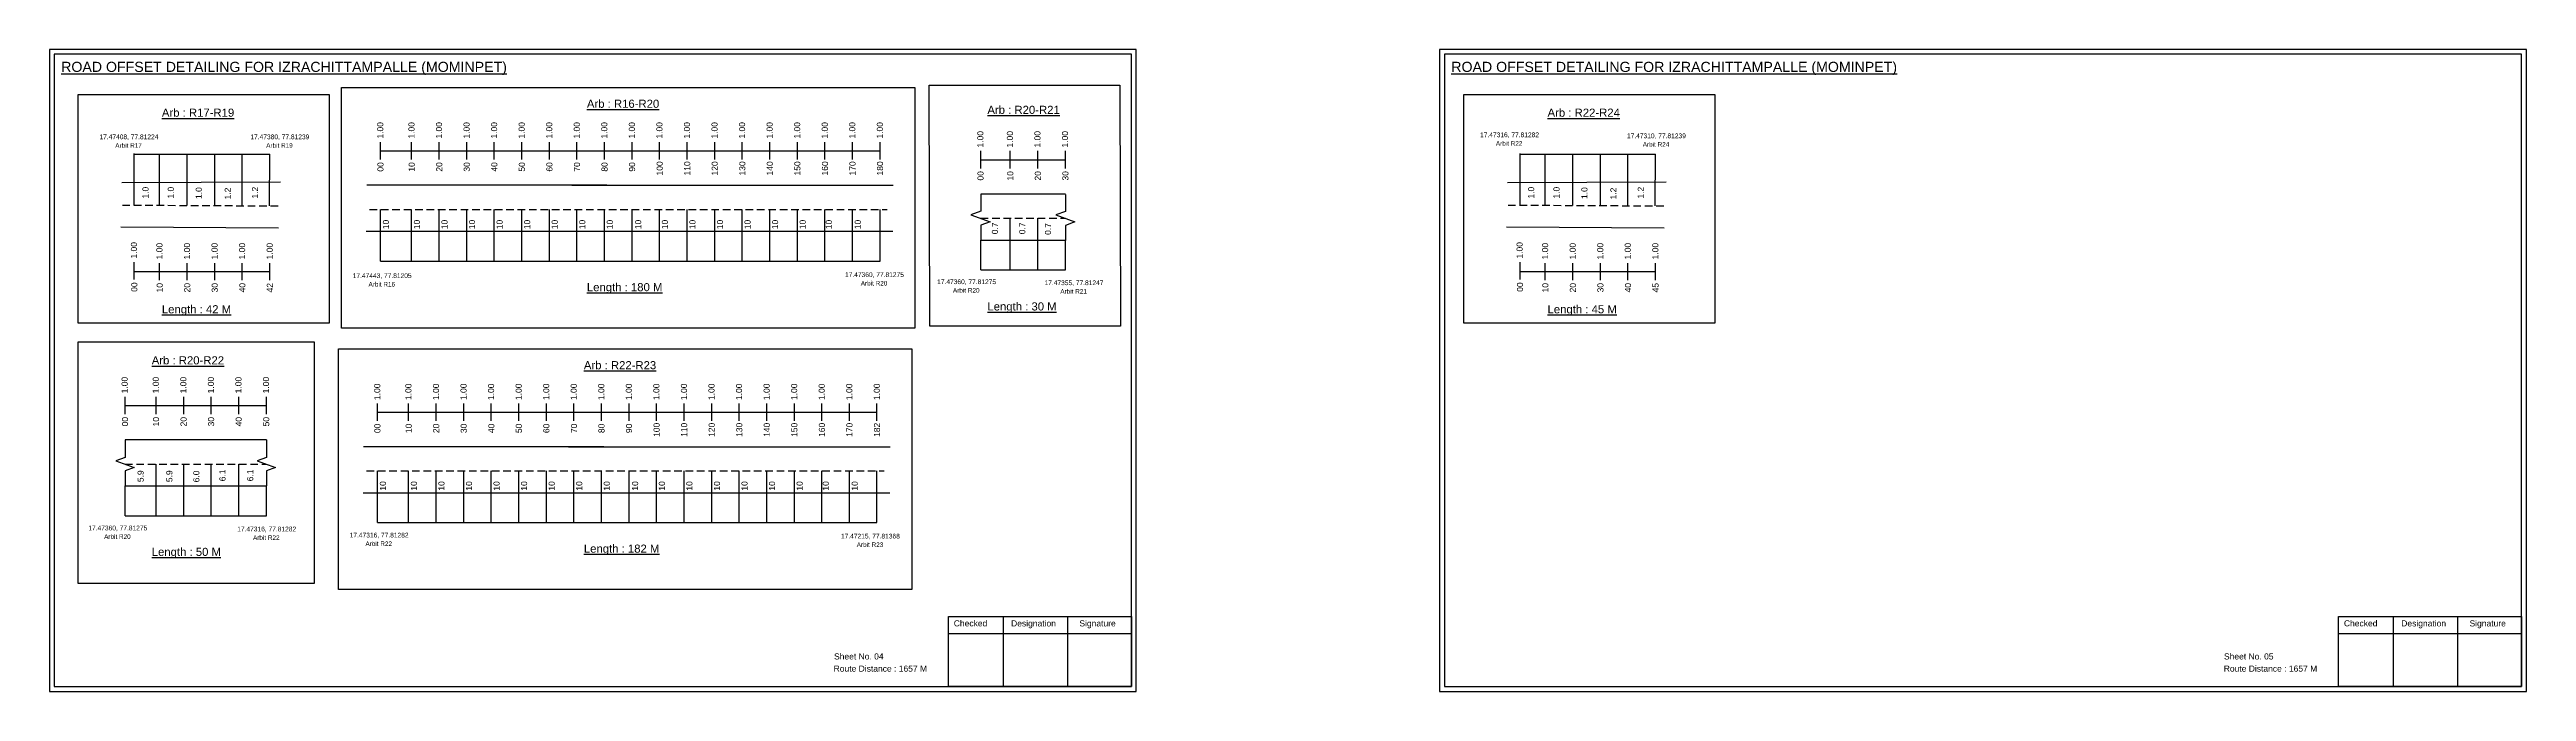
# Model space of a CAD drawing. Header units: inches. Extents: x 434 to 6095, y 540 to 1040.
# Drawn here: x 4872 to 6095, y 646 to 962 of the extents above; entities that cross this region are included whole.
import ezdxf

# ---------------------------------------------------------------- set-up
doc = ezdxf.new("R2010")
doc.units = ezdxf.units.IN
doc.header["$MEASUREMENT"] = 0
doc.linetypes.add('DASHED2', pattern=[0.375, 0.25, -0.125])
doc.layers.add('PDF_Geometry', color=7, linetype='Continuous')
doc.layers.add('PDF_Text', color=5, linetype='Continuous')
doc.styles.add('PDF Arial', font='arial.ttf')
doc.styles.get("Standard").update_dxf_attribs({"font": 'arial.ttf'})

msp = doc.modelspace()

# ---------------------------------------------------------------- linework, layer by layer
for p, q in [((4913.7, 885.6), (4913.7, 911.1)), ((4926.2, 885.5), (4926.2, 910.8)), ((4939.8, 885.5), (4939.8, 910.8)), ((4953.4, 885.5), (4953.4, 910.8)), ((4967, 885.3), (4967, 910.8)), ((4980.4, 885.3), (4980.6, 910.8)), ((5597.7, 885.6), (5597.7, 911.1)), ((5610.2, 885.5), (5610.2, 910.8)), ((5623.8, 885.5), (5623.8, 910.8)), ((5637.4, 885.5), (5637.4, 910.8)), ((5651, 885.3), (5651, 910.8)), ((5664.4, 885.3), (5664.6, 910.8)), ((4907.5, 896.8), (4985.9, 897.1)), ((5147, 895.5), (5028.4, 895.5)), ((5129.6, 895.5), (5288.3, 895.5)), ((5591.5, 896.8), (5669.9, 897.1)), ((5035.3, 858.1), (5035.3, 883.6)), ((5050.6, 858.1), (5050.6, 883.6)), ((5064.2, 858.1), (5064.2, 883.6)), ((5077.8, 858.1), (5077.8, 883.6)), ((5091.4, 858.1), (5091.4, 883.6)), ((5105, 858.1), (5105, 883.6)), ((5118.6, 858.1), (5118.6, 883.6)), ((5132.2, 858.1), (5132.2, 883.6)), ((5145.8, 858.1), (5145.8, 883.6)), ((5159.4, 858.1), (5159.4, 883.6)), ((5173, 858.1), (5173, 883.6)), ((5186.6, 858.1), (5186.6, 883.6)), ((5200.2, 858.1), (5200.2, 883.6)), ((5213.8, 858.1), (5213.8, 883.6)), ((5227.4, 858.1), (5227.4, 883.6)), ((5241, 858.1), (5241, 883.6)), ((5254.6, 858.1), (5254.6, 883.6)), ((5268.2, 858.1), (5268.2, 883.6)), ((5281.8, 858.1), (5281.8, 883.6)), ((5373.3, 891.1), (5331.5, 891.1)), ((4907.1, 874.9), (4984.9, 874.5)), ((5028.2, 872.8), (5288.1, 872.8)), ((5331.5, 868.4), (5357, 868.4)), ((5331.5, 853.7), (5331.5, 868.4)), ((5346.1, 853.7), (5346.1, 879.2)), ((5357, 868.4), (5373.3, 868.4)), ((5359.7, 853.7), (5359.7, 879.2)), ((5373.3, 853.7), (5373.3, 868.4)), ((5591.1, 874.9), (5668.9, 874.5)), ((4978.9, 769.8), (4909.1, 769.8)), ((5145.5, 766.5), (5026.9, 766.5)), ((5128.1, 766.5), (5286.8, 766.5)), ((4909.1, 747.1), (4978.9, 747.1)), ((4909.1, 732.4), (4909.1, 747.1)), ((4924.5, 732.4), (4924.5, 757.9)), ((4938.1, 732.4), (4938.1, 757.9)), ((4951.7, 732.4), (4951.7, 757.9)), ((4965.3, 732.4), (4965.3, 757.9)), ((4978.9, 732.4), (4978.9, 747.1)), ((5033.8, 729.1), (5033.8, 754.6)), ((5049.1, 729.1), (5049.1, 754.6)), ((5062.7, 729.1), (5062.7, 754.6)), ((5076.3, 729.1), (5076.3, 754.6)), ((5089.9, 729.1), (5089.9, 754.6)), ((5103.5, 729.1), (5103.5, 754.6)), ((5117.1, 729.1), (5117.1, 754.6)), ((5130.7, 729.1), (5130.7, 754.6)), ((5144.3, 729.1), (5144.3, 754.6)), ((5157.9, 729.1), (5157.9, 754.6)), ((5171.5, 729.1), (5171.5, 754.6)), ((5185.1, 729.1), (5185.1, 754.6)), ((5198.7, 729.1), (5198.7, 754.6)), ((5212.3, 729.1), (5212.3, 754.6)), ((5225.9, 729.1), (5225.9, 754.6)), ((5239.5, 729.1), (5239.5, 754.6)), ((5253.1, 729.1), (5253.1, 754.6)), ((5266.7, 729.1), (5266.7, 754.6)), ((5280.3, 729.1), (5280.3, 754.6)), ((5026.7, 743.8), (5286.6, 743.8))]:
    msp.add_line(p, q)
at = {"color": 5}
for p, q in [((4913.7, 910.8), (4980.6, 910.8)), ((5597.7, 910.8), (5664.6, 910.8)), ((5035.3, 858.1), (5281.8, 858.1)), ((5331.5, 853.7), (5373.3, 853.7)), ((4909.1, 732.4), (4978.9, 732.4)), ((5033.8, 729.1), (5280.3, 729.1))]:
    msp.add_line(p, q, dxfattribs=at)
at = {"color": 217, "true_color": 0x93278f}
for p, q in [((5035.3, 908.2), (5035.3, 916.8)), ((5035.3, 912.5), (5281.8, 912.5)), ((5050.6, 908.2), (5050.6, 916.8)), ((5064.2, 908.2), (5064.2, 916.8)), ((5077.8, 908.2), (5077.8, 916.8)), ((5091.4, 908.2), (5091.4, 916.8)), ((5105, 908.2), (5105, 916.8)), ((5118.6, 908.2), (5118.6, 916.8)), ((5132.2, 908.2), (5132.2, 916.8)), ((5145.8, 908.2), (5145.8, 916.8)), ((5159.4, 908.2), (5159.4, 916.8)), ((5173, 908.2), (5173, 916.8)), ((5186.6, 908.2), (5186.6, 916.8)), ((5200.2, 908.2), (5200.2, 916.8)), ((5213.8, 908.2), (5213.8, 916.8)), ((5227.4, 908.2), (5227.4, 916.8)), ((5241, 908.2), (5241, 916.8)), ((5254.6, 908.2), (5254.6, 916.8)), ((5268.2, 908.2), (5268.2, 916.8)), ((5281.8, 908.2), (5281.8, 916.8)), ((5331.5, 903.8), (5331.5, 912.4)), ((5331.5, 908.1), (5373.3, 908.1)), ((5346.1, 903.8), (5346.1, 912.4)), ((5359.7, 903.8), (5359.7, 912.4)), ((5373.3, 903.8), (5373.3, 912.4)), ((4913.7, 849), (4913.7, 857.5)), ((4926.2, 848.6), (4926.2, 857.1)), ((4939.8, 848.6), (4939.8, 857.1)), ((4953.4, 848.6), (4953.4, 857.1)), ((4967, 848.6), (4967, 857.1)), ((4980.6, 848.6), (4980.6, 857.1)), ((5597.7, 849), (5597.7, 857.5)), ((5610.2, 848.6), (5610.2, 857.1)), ((5623.8, 848.6), (5623.8, 857.1)), ((5637.4, 848.6), (5637.4, 857.1)), ((5651, 848.6), (5651, 857.1)), ((5664.6, 848.6), (5664.6, 857.1)), ((4913.7, 852.9), (4980.6, 852.9)), ((5597.7, 852.9), (5664.6, 852.9)), ((4909.1, 782.5), (4909.1, 791.1)), ((4909.1, 786.8), (4978.9, 786.8)), ((4924.5, 782.5), (4924.5, 791.1)), ((4938.1, 782.5), (4938.1, 791.1)), ((4951.7, 782.5), (4951.7, 791.1)), ((4965.3, 782.5), (4965.3, 791.1)), ((4978.9, 782.5), (4978.9, 791.1)), ((5033.8, 779.2), (5033.8, 787.8)), ((5033.8, 783.5), (5280.3, 783.5)), ((5049.1, 779.2), (5049.1, 787.8)), ((5062.7, 779.2), (5062.7, 787.8)), ((5076.3, 779.2), (5076.3, 787.8)), ((5089.9, 779.2), (5089.9, 787.8)), ((5103.5, 779.2), (5103.5, 787.8)), ((5117.1, 779.2), (5117.1, 787.8)), ((5130.7, 779.2), (5130.7, 787.8)), ((5144.3, 779.2), (5144.3, 787.8)), ((5157.9, 779.2), (5157.9, 787.8)), ((5171.5, 779.2), (5171.5, 787.8)), ((5185.1, 779.2), (5185.1, 787.8)), ((5198.7, 779.2), (5198.7, 787.8)), ((5212.3, 779.2), (5212.3, 787.8)), ((5225.9, 779.2), (5225.9, 787.8)), ((5239.5, 779.2), (5239.5, 787.8)), ((5253.1, 779.2), (5253.1, 787.8)), ((5266.7, 779.2), (5266.7, 787.8)), ((5280.3, 779.2), (5280.3, 787.8))]:
    msp.add_line(p, q, dxfattribs=at)
at = {"linetype": 'DASHED2', "ltscale": 15}
for p, q in [((4907.8, 885.7), (4986.1, 885.3)), ((5029.8, 883.6), (5285.4, 883.6)), ((5591.8, 885.7), (5670.1, 885.3)), ((5331.5, 879.2), (5373.3, 879.2)), ((4909.1, 757.9), (4978.9, 757.9)), ((5028.3, 754.6), (5283.9, 754.6))]:
    msp.add_line(p, q, dxfattribs=at)
for points in [[(5016, 943.8), (5299, 943.8), (5299, 825), (5016, 825)], [(5306, 944.8), (5400.2, 944.8), (5400.5, 826), (5306.3, 826)], [(4886, 940.2), (5009.8, 940.2), (5009.8, 827.5), (4886, 827.5)], [(5570, 940.2), (5693.8, 940.2), (5693.8, 827.5), (5570, 827.5)], [(4886, 818.2), (5002.4, 818.2), (5002.4, 699), (4886, 699)], [(5014.5, 814.8), (5297.5, 814.8), (5297.5, 696), (5014.5, 696)]]:
    msp.add_lwpolyline(points, close=True)
at = {"linetype": 'Continuous'}
for points in [[(5331.5, 891.1), (5331.5, 882.7), (5326.7, 880.9), (5336.2, 877.5), (5331.5, 875.8), (5331.5, 868.4)], [(5373.3, 891), (5373.3, 882.6), (5368.5, 880.9), (5378, 877.4), (5373.3, 875.7), (5373.3, 868.3)], [(4909.1, 769.8), (4909.1, 761.2), (4904.6, 759.5), (4913.6, 756.3), (4909.1, 754.6), (4909.1, 747.1)], [(4978.9, 769.8), (4978.9, 761.2), (4974.4, 759.5), (4983.4, 756.3), (4978.9, 754.6), (4978.9, 747.1)]]:
    msp.add_lwpolyline(points, dxfattribs=at)
at = {"layer": 'PDF_Geometry'}
for points in [[(4871.9, 962.4), (4871.9, 645.7), (5408.3, 645.7), (5408.3, 962.4)], [(4874.2, 960.1), (4874.2, 648.1), (5405.9, 648.1), (5405.9, 960.1)], [(5558, 962.4), (5558, 645.7), (6094.5, 645.7), (6094.5, 962.4)], [(5560.4, 960.1), (5560.4, 648.1), (6092.1, 648.1), (6092.1, 960.1)]]:
    msp.add_lwpolyline(points, close=True, dxfattribs=at)
at = {"layer": 'PDF_Geometry', "color": 242, "true_color": 0xcc1f26}
for points in [[(5405.9, 648.1), (5315.6, 648.1), (5315.6, 682.7), (5405.9, 682.7)], [(6092.1, 648.1), (6001.7, 648.1), (6001.7, 682.7), (6092.1, 682.7)]]:
    msp.add_lwpolyline(points, close=True, dxfattribs=at)
for points in [[(5315.6, 674.3), (5405.9, 674.3)], [(5342.5, 682.7), (5342.5, 648.1)], [(5374.3, 682.7), (5374.3, 648.1)], [(6001.7, 674.3), (6092.1, 674.3)], [(6028.7, 682.7), (6028.7, 648.1)], [(6060.5, 682.7), (6060.5, 648.1)]]:
    msp.add_lwpolyline(points, dxfattribs=at)

# ---------------------------------------------------------------- texts
at = {"color": 242, "true_color": 0xcd2027}
for s, height, p in [('%%UROAD OFFSET DETAILING FOR IZRACHITTAMPALLE (MOMINPET)', 5, (4877.6, 951.4)), ('%%UROAD OFFSET DETAILING FOR IZRACHITTAMPALLE (MOMINPET)', 5, (5563.8, 951.4)), ('%%UArb : R17-R19', 4, (4927.3, 929.3)), ('%%UArb : R16-R20', 4, (5137.1, 933.7)), ('%%UArb : R20-R21', 4, (5334.8, 930.7)), ('%%UArb : R22-R24', 4, (5611.3, 929.3)), ('%%ULength : 180 M', 4, (5137.1, 843.2)), ('%%ULength : 42 M', 4, (4927.3, 832.3)), ('%%ULength : 30 M', 4, (5334.8, 833.7)), ('%%ULength : 45 M', 4, (5611.3, 832.3)), ('%%UArb : R20-R22', 4, (4922.3, 807.1)), ('%%UArb : R22-R23', 4, (5135.6, 804.7)), ('%%ULength : 50 M', 4, (4922.3, 712.6)), ('%%ULength : 182 M', 4, (5135.6, 714.2))]:
    msp.add_text(s, height=height, dxfattribs=at).set_placement(p)
at = {"color": 5}
for s, height, p in [('17.47408, 77.81224', 2.34, (4896.5, 918.2)), ('17.47380, 77.81239', 2.34, (4971, 918.2)), ('17.47316, 77.81282', 2.34, (5578, 919.2)), ('Arbit R22', 2.25, (5585.8, 915)), ('17.47310, 77.81239', 2.34, (5650.5, 918.7)), ('Arbit R17', 2.25, (4904.3, 914)), ('Arbit R19', 2.25, (4978.8, 914)), ('Arbit R24', 2.25, (5658.3, 914.5)), ('17.47443, 77.81205', 2.34, (5021.5, 849.7)), ('Arbit R16', 2.25, (5029.3, 845.5)), ('17.47360, 77.81275', 2.34, (5264.5, 850.2)), ('Arbit R20', 2.25, (5272.3, 846)), ('17.47360, 77.81275', 2.34, (5310, 846.7)), ('Arbit R20', 2.25, (5317.8, 842.5)), ('17.47355, 77.81247', 2.34, (5363, 846.2)), ('Arbit R21', 2.25, (5370.8, 842)), ('17.47360, 77.81275', 2.34, (4891, 725.2)), ('Arbit R20', 2.25, (4898.8, 721)), ('17.47316, 77.81282', 2.34, (4964.5, 724.7)), ('Arbit R22', 2.25, (4972.3, 720.5)), ('17.47316, 77.81282', 2.34, (5020, 721.7)), ('17.47215, 77.81368', 2.34, (5262.5, 721.2)), ('Arbit R22', 2.25, (5027.8, 717.5)), ('Arbit R23', 2.25, (5270.3, 717))]:
    msp.add_text(s, height=height, dxfattribs=at).set_placement(p)
at = {"color": 217, "true_color": 0x93278f}
for s, p in [('1.00', (5036.6, 918.5)), ('1.00', (5052, 918.5)), ('1.00', (5065.6, 918.5)), ('1.00', (5079.2, 918.5)), ('1.00', (5092.8, 918.5)), ('1.00', (5106.4, 918.5)), ('1.00', (5120, 918.5)), ('1.00', (5133.6, 918.5)), ('1.00', (5147.2, 918.5)), ('1.00', (5160.8, 918.5)), ('1.00', (5174.4, 918.5)), ('1.00', (5188, 918.5)), ('1.00', (5201.6, 918.5)), ('1.00', (5215.2, 918.5)), ('1.00', (5228.8, 918.5)), ('1.00', (5242.4, 918.5)), ('1.00', (5256, 918.5)), ('1.00', (5269.6, 918.5)), ('1.00', (5283.2, 918.5)), ('1.00', (5332.8, 914.1)), ('1.00', (5347.4, 914.1)), ('1.00', (5361, 914.1)), ('1.00', (5374.6, 914.1)), ('00', (5036.7, 902.2)), ('10', (5052.1, 902.2)), ('20', (5065.7, 902.2)), ('30', (5079.3, 902.2)), ('40', (5092.9, 902.2)), ('50', (5106.5, 902.2)), ('60', (5120.1, 902.2)), ('70', (5133.7, 902.2)), ('80', (5147.3, 902.2)), ('90', (5160.9, 902.2)), ('100', (5174.5, 900.3)), ('110', (5188.1, 900.3)), ('120', (5201.7, 900.3)), ('130', (5215.3, 900.3)), ('140', (5228.9, 900.3)), ('150', (5242.5, 900.3)), ('160', (5256.1, 900.3)), ('170', (5269.7, 900.3)), ('180', (5283.3, 900.3)), ('00', (5332.9, 897.8)), ('10', (5347.6, 897.8)), ('20', (5361.2, 897.8)), ('30', (5374.8, 897.8)), ('1.00', (4915, 859.3)), ('1.00', (4927.6, 858.9)), ('1.00', (4941.2, 858.9)), ('1.00', (4954.8, 858.9)), ('1.00', (4968.4, 858.9)), ('1.00', (4982, 858.9)), ('1.00', (5599, 859.3)), ('1.00', (5611.6, 858.9)), ('1.00', (5625.2, 858.9)), ('1.00', (5638.8, 858.9)), ('1.00', (5652.4, 858.9)), ('1.00', (5666, 858.9)), ('00', (4915.2, 842.9)), ('10', (4927.7, 842.6)), ('20', (4941.3, 842.6)), ('30', (4954.9, 842.6)), ('40', (4968.5, 842.6)), ('42', (4982.1, 842.6)), ('00', (5599.2, 842.9)), ('10', (5611.7, 842.6)), ('20', (5625.3, 842.6)), ('30', (5638.9, 842.6)), ('40', (5652.5, 842.6)), ('45', (5666.1, 842.6)), ('1.00', (4910.4, 792.8)), ('1.00', (4925.8, 792.8)), ('1.00', (4939.4, 792.8)), ('1.00', (4953, 792.8)), ('1.00', (4966.6, 792.8)), ('1.00', (4980.2, 792.8)), ('1.00', (5035.1, 789.5)), ('1.00', (5050.5, 789.5)), ('1.00', (5064.1, 789.5)), ('1.00', (5077.7, 789.5)), ('1.00', (5091.3, 789.5)), ('1.00', (5104.9, 789.5)), ('1.00', (5118.5, 789.5)), ('1.00', (5132.1, 789.5)), ('1.00', (5145.7, 789.5)), ('1.00', (5159.3, 789.5)), ('1.00', (5172.9, 789.5)), ('1.00', (5186.5, 789.5)), ('1.00', (5200.1, 789.5)), ('1.00', (5213.7, 789.5)), ('1.00', (5227.3, 789.5)), ('1.00', (5240.9, 789.5)), ('1.00', (5254.5, 789.5)), ('1.00', (5268.1, 789.5)), ('1.00', (5281.7, 789.5)), ('00', (4910.6, 776.5)), ('10', (4925.9, 776.5)), ('20', (4939.5, 776.5)), ('30', (4953.1, 776.5)), ('40', (4966.7, 776.5)), ('50', (4980.3, 776.5)), ('00', (5035.2, 773.2)), ('10', (5050.6, 773.2)), ('20', (5064.2, 773.2)), ('30', (5077.8, 773.2)), ('40', (5091.4, 773.2)), ('50', (5105, 773.2)), ('60', (5118.6, 773.2)), ('70', (5132.2, 773.2)), ('80', (5145.8, 773.2)), ('90', (5159.4, 773.2)), ('100', (5173, 771.3)), ('110', (5186.6, 771.3)), ('120', (5200.2, 771.3)), ('130', (5213.8, 771.3)), ('140', (5227.4, 771.3)), ('150', (5241, 771.3)), ('160', (5254.6, 771.3)), ('170', (5268.2, 771.3)), ('182', (5281.8, 771.3))]:
    msp.add_text(s, height=3, rotation=90, dxfattribs=at).set_placement(p)
for s, p in [('1.0', (4920.7, 888.9)), ('1.0', (4933.2, 888.9)), ('1.0', (4947, 888.7)), ('1.2', (4961.3, 888.5)), ('1.2', (4974.8, 888.9)), ('1.0', (5604.7, 888.9)), ('1.0', (5617.2, 888.9)), ('1.0', (5631, 888.7)), ('1.2', (5645.3, 888.5)), ('1.2', (5658.8, 888.9)), ('10', (5039.4, 873.8)), ('10', (5054.7, 873.8)), ('10', (5068.3, 873.8)), ('10', (5081.9, 873.8)), ('10', (5095.5, 873.8)), ('10', (5109.1, 873.8)), ('10', (5122.7, 873.8)), ('10', (5136.3, 873.8)), ('10', (5149.9, 873.8)), ('10', (5163.9, 873.8)), ('10', (5177.1, 873.8)), ('10', (5190.7, 873.8)), ('10', (5204.3, 873.8)), ('10', (5217.9, 873.8)), ('10', (5231.5, 873.8)), ('10', (5245.1, 873.8)), ('10', (5258, 873.8)), ('10', (5272.3, 873.8)), ('0.7', (5340, 871.3)), ('0.7', (5353.5, 871.3)), ('0.7', (5366.2, 871)), ('5.9', (4918.3, 749)), ('5.9', (4932.5, 749)), ('6.0', (4945.8, 748.9)), ('6.1', (4958.7, 749.4)), ('6.1', (4972.4, 749.4)), ('10', (5037.9, 744.8)), ('10', (5053.2, 744.8)), ('10', (5066.8, 744.8)), ('10', (5080.4, 744.8)), ('10', (5094, 744.8)), ('10', (5107.6, 744.8)), ('10', (5121.2, 744.8)), ('10', (5134.8, 744.8)), ('10', (5148.4, 744.8)), ('10', (5162.4, 744.8)), ('10', (5175.6, 744.8)), ('10', (5189.2, 744.8)), ('10', (5202.8, 744.8)), ('10', (5216.4, 744.8)), ('10', (5230, 744.8)), ('10', (5243.6, 744.8)), ('10', (5256.5, 744.8)), ('10', (5270.8, 744.8))]:
    msp.add_text(s, height=3, rotation=90).set_placement(p)
for s, p in [('Sheet No. 04', (5259.1, 661.5)), ('Sheet No. 05', (5945.2, 661.5)), ('Route Distance : 1657 M', (5258.9, 655.5)), ('Route Distance : 1657 M', (5945.1, 655.5))]:
    msp.add_text(s, height=3).set_placement(p)
at = {"layer": 'PDF_Text', "color": 7, "attachment_point": 7, "style": 'PDF Arial'}
for s, insert, char_height in [('Checked', (5318.2, 677.8), 3), ('Designation', (5346.5, 676.9), 3.001), ('Signature', (5380.2, 676.9), 3), ('Checked', (6004.4, 677.8), 3), ('Designation', (6032.7, 676.9), 3.001), ('Signature', (6066.4, 676.9), 3)]:
    msp.add_mtext(s, dxfattribs=dict(at, insert=insert, char_height=char_height))

doc.saveas('drawing.dxf')
